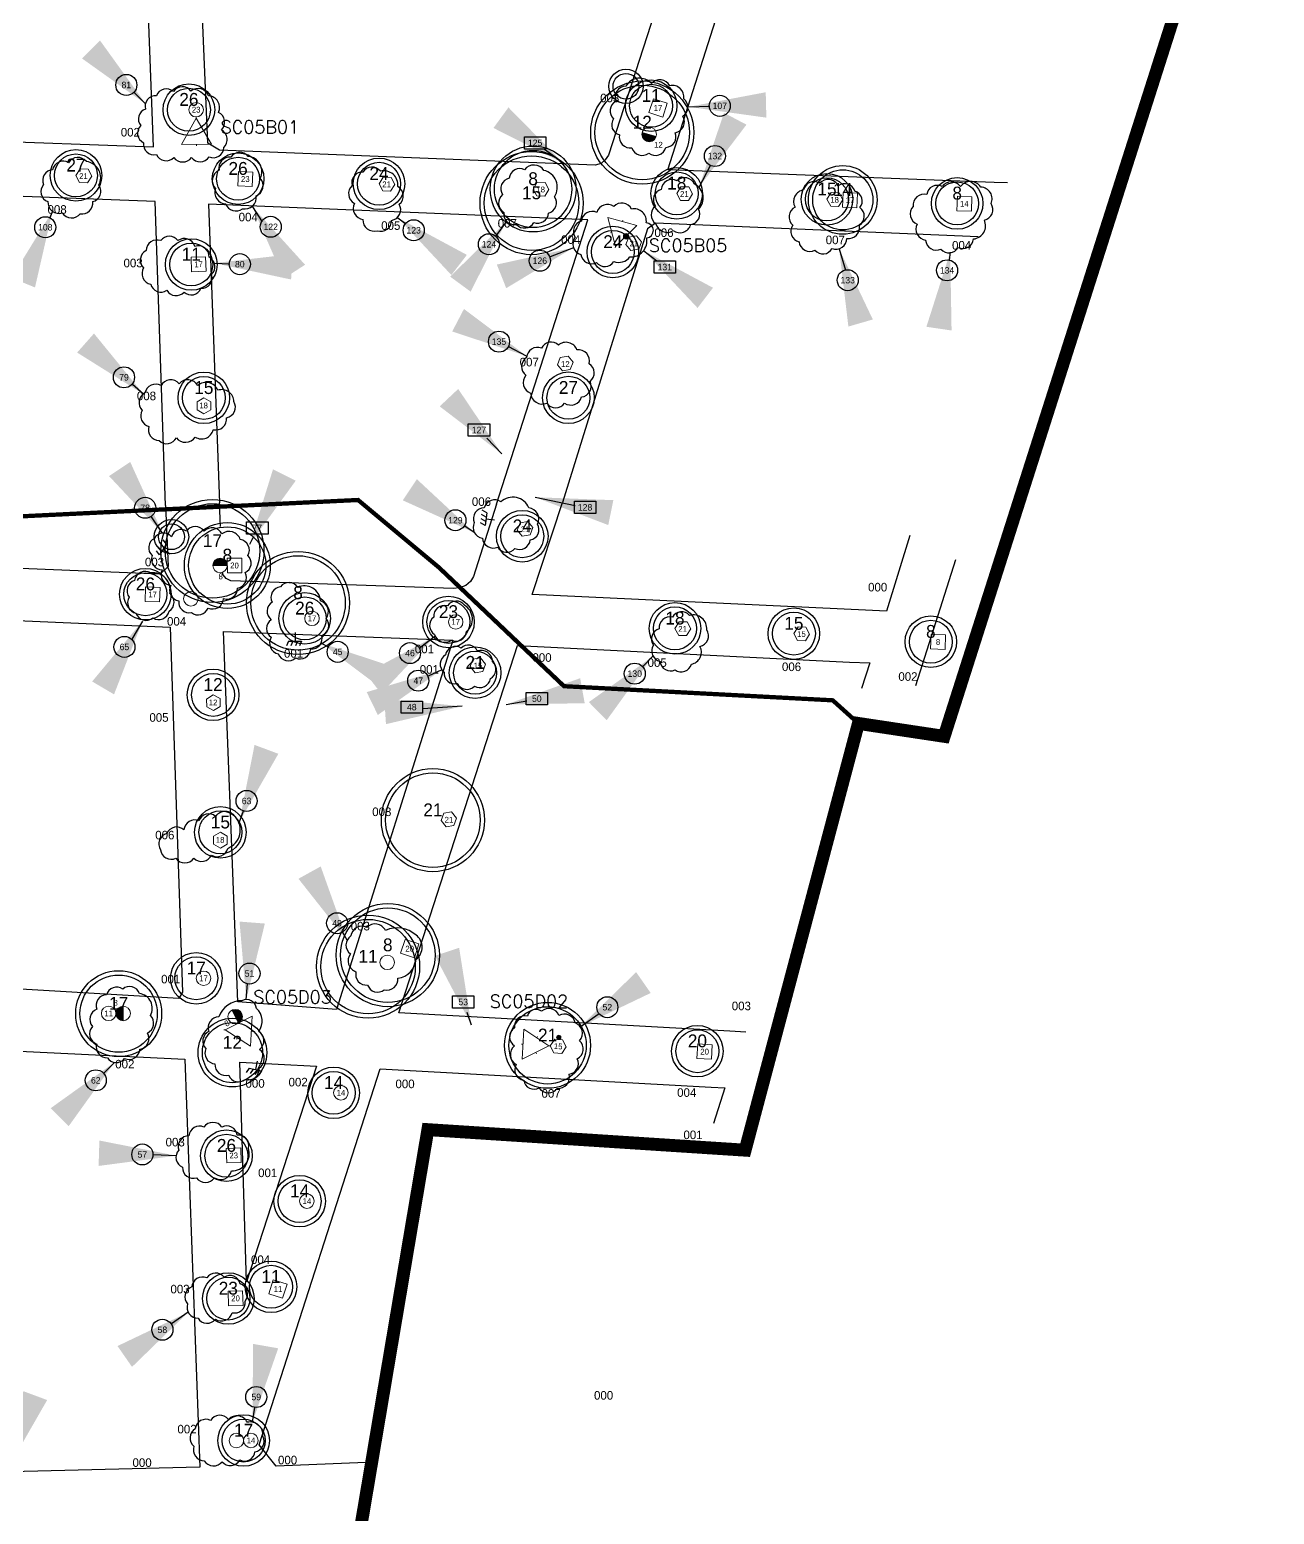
# Model space of a CAD drawing. Extents: x 202058 to 202804, y 7563128 to 7564386.
# Drawn here: x 202513.8 to 202803.5, y 7563765.1 to 7564110.8 of the extents above; entities that cross this region are included whole.
import ezdxf
from ezdxf.enums import TextEntityAlignment as Align

# ---------------------------------------------------------------- set-up
doc = ezdxf.new("R2010")
doc.units = 0
doc.header["$LTSCALE"] = 5
doc.header["$MEASUREMENT"] = 0
doc.linetypes.add('PHANTOMX2', pattern=[5, 2.5, -0.5, 0.5, -0.5, 0.5, -0.5])
doc.layers.get('0').update_dxf_attribs({"linetype": 'CONTINUOUS'})
for name, color, linetype in [('Configurado_Ok', 2, 'CONTINUOUS'), ('Divergencia2', 241, 'CONTINUOUS'), ('Divergencia_Valores_incopativeis', 133, 'CONTINUOUS'), ('HC', 7, 'CONTINUOUS'), ('LIMITE', 5, 'PHANTOMX2'), ('limite_rf', 8, 'PHANTOMX2'), ('Nao_Configurado', 3, 'CONTINUOUS'), ('NET_UPGRADE', 7, 'CONTINUOUS'), ('Nomes_dos_blocos_incopativeis', 190, 'CONTINUOUS'), ('numero_base', 3, 'CONTINUOUS'), ('QUADRAS', 7, 'CONTINUOUS'), ('TERRA', 7, 'CONTINUOUS'), ('TERRA_A', 7, 'CONTINUOUS')]:
    doc.layers.add(name, color=color, linetype=linetype)
for name, color, linetype, lineweight in [('NET-AMP', 1, 'CONTINUOUS', 20), ('NET-SPLT', 1, 'CONTINUOUS', 20), ('NET-TAP', 1, 'CONTINUOUS', 20)]:
    doc.layers.add(name, color=color, linetype=linetype, lineweight=lineweight)
doc.layers.get('0').off()
doc.layers.get('TERRA_A').off()
doc.styles.add('Folhas_CAD', font='arial.ttf')
doc.styles.add('ROMANS', font='romans', dxfattribs={"width": 0.9})
doc.dimstyles.get("Standard").update_dxf_attribs({"dimtxt": 0.18, "dimasz": 0.18, "dimexe": 0.18, "dimexo": 0.0625, "dimgap": 0.09, "dimtad": 0, "dimtih": 1, "dimtoh": 1, "dimzin": 0, "dimdsep": 46, "dimtxsty": 'Standard', "dimcen": 0.09, "dimadec": 0, "dimazin": 0, "dimtfac": 1, "dimtofl": 0, "dimtmove": 2, "dimatfit": 3, "dimfxl": 1, "dimtolj": 1, "dimtzin": 0, "dimarcsym": 0})

# ---------------------------------------------------------------- blocks, each defined once
blk = doc.blocks.new('TERRA')
at = {"layer": 'TERRA', "linetype": 'ByBlock'}
for p, q in [((0, 0), (0, -2.02)), ((-1.5, -2.02), (-1.97, -3.15)), ((-1.5, -2.02), (1.5, -2.02)), ((-0.49, -2.02), (-0.96, -3.15)), ((0.57, -2.02), (0.09, -3.15)), ((1.5, -2.02), (1.03, -3.15))]:
    blk.add_line(p, q, dxfattribs=at)
blk = doc.blocks.new('2WAY')
blk.add_circle((1.6875, 0), 1.6875)
blk = doc.blocks.new('DC')
h = blk.add_hatch(color=256)
h.dxf.hatch_style = 1
h.paths.add_polyline_path([(3.38, 0), (0, 0, 1)])
blk.add_line((0, 0), (3.38, 0))
blk.add_circle((1.69, 0), 1.69)
at = {"color": 0}
blk.add_attdef('DCVAL', text='', height=1.35, dxfattribs=at).set_placement((3.1, 3.27), align=Align.MIDDLE)
blk = doc.blocks.new('TAP2')
at = {"color": 0}
blk.add_circle((1.69, 0), 1.69, dxfattribs=at)
blk.add_attdef('DBVAL', text='', height=1.35, dxfattribs=at).set_placement((1.69, 0), align=Align.MIDDLE)
blk = doc.blocks.new('TAP4')
blk.add_lwpolyline([(3.38, -1.69), (0, -1.69), (0, 1.69), (3.38, 1.69)], close=True)
at = {"color": 0}
blk.add_attdef('DBVAL', text='', height=1.35, dxfattribs=at).set_placement((1.69, 0), align=Align.MIDDLE)
blk = doc.blocks.new('TAP8')
blk.add_lwpolyline([(0.92, 1.59), (0, 0), (0.92, -1.59), (2.76, -1.59), (3.68, 0), (2.76, 1.59)], close=True)
blk.add_attdef('DBVAL', text='', height=1.35).set_placement((1.77, -0.06), align=Align.MIDDLE)
blk = doc.blocks.new('HOTTAP8')
blk.add_hatch(color=256).paths.add_polyline_path([(1.35, 2.08, 1), (2.33, 2.08, 1)])
blk.add_lwpolyline([(0.92, 1.59), (0, 0), (0.92, -1.59), (2.76, -1.59), (3.68, 0), (2.76, 1.59)], close=True)
blk.add_circle((1.84, 2.08), 0.49)
blk.add_attdef('DBVAL', text='', height=1.35).set_placement((1.84, 0), align=Align.MIDDLE)
blk = doc.blocks.new('CX_CodUpgrade')
blk.add_circle((-0.13, 0.04), 2.45)
at = {"color": 1, "flags": 1}
for tag, p in [('RETIRAR1', (4.74, 11.47)), ('NOVO1', (28.33, 11.47)), ('RETIRAR2', (4.74, 7.94)), ('NOVO2', (28.33, 7.94)), ('RETIRAR3', (4.74, 4.42)), ('NOVO3', (28.33, 4.42)), ('RETIRAR4', (4.74, 0.89)), ('NOVO4', (28.33, 0.9)), ('RETIRAR5', (4.74, -2.63)), ('NOVO5', (28.33, -2.63)), ('RETIRAR6', (4.74, -6.15)), ('NOVO6', (28.33, -6.15)), ('RETIRAR7', (4.74, -9.68)), ('NOVO7', (28.33, -9.68)), ('RETIRAR8', (4.74, -13.2)), ('NOVO8', (28.33, -13.2)), ('RETIRAR9', (4.74, -16.73)), ('NOVO9', (28.33, -16.73))]:
    blk.add_attdef(tag, p, '', height=1.5, dxfattribs=at)
at = {"color": 7, "flags": 1}
for tag, p in [('ANTIGO1', (17.16, 11.46)), ('ANTIGO2', (17.16, 7.94)), ('ANTIGO3', (17.16, 4.41)), ('ANTIGO4', (17.16, 0.89)), ('ANTIGO5', (17.16, -2.63)), ('ANTIGO6', (17.16, -6.16)), ('ANTIGO7', (17.16, -9.68)), ('ANTIGO8', (17.16, -13.21)), ('ANTIGO9', (17.16, -16.73))]:
    blk.add_attdef(tag, p, '', height=1.5, dxfattribs=at)
at = {"color": 1}
blk.add_attdef('CODIGO', text='', height=1.5, dxfattribs=at).set_placement((-0.13, 0.04), align=Align.MIDDLE_CENTER)
blk = doc.blocks.new('CX_CodUpgradeCabo')
blk.add_lwpolyline([(-2.63, 1.45), (2.37, 1.45), (2.37, -1.4), (-2.63, -1.4)], close=True)
at = {"color": 1}
blk.add_attdef('CODIGO', text='', height=1.5, dxfattribs=at).set_placement((-0.13, 0.04), align=Align.MIDDLE_CENTER)
at = {"color": 1, "style": 'Folhas_CAD', "flags": 1}
for tag, p in [('SERVICO', (5.97, 0.89)), ('TIPO', (17.92, 0.89)), ('COMP', (25.22, 0.89))]:
    blk.add_attdef(tag, p, '', height=1.5, dxfattribs=at)
blk = doc.blocks.new('AMP3')
for p, q in [((3.1, 1.71), (3.3, 2.03)), ((0, 0), (-0.33, 0)), ((3.1, -1.71), (3.3, -2.03)), ((6.06, 0), (6.38, 0))]:
    blk.add_line(p, q)
blk.add_lwpolyline([(0, 3.5), (0, -3.5), (6.06, 0)], close=True)
blk = doc.blocks.new('AMP3AC')
h = blk.add_hatch(color=256)
h.dxf.hatch_style = 1
h.paths.add_polyline_path([(2.55, 2.03), (3.66, 1.39, 0.131652), (3.74, 1.71, 0.767327)])
h.paths.add_polyline_path([(3.66, 1.39), (2.55, 2.03, 0.131652), (2.47, 1.71, 0.767327)])
for p, q in [((3.1, 1.71), (3.3, 2.03)), ((0, 0), (-0.33, 0)), ((3.1, -1.71), (3.3, -2.03)), ((6.06, 0), (6.38, 0))]:
    blk.add_line(p, q)
blk.add_lwpolyline([(0, 3.5), (0, -3.5), (6.06, 0)], close=True)
blk.add_circle((3.1, 1.71), 0.638)

msp = doc.modelspace()

# ---------------------------------------------------------------- linework, layer by layer
at = {"layer": 'Configurado_Ok'}
for centre, radius in [((202658.47, 7564093.06), 6), ((202550.89, 7564092.13), 6), ((202550.89, 7564092.13), 5), ((202658.47, 7564093.06), 5), ((202524.6, 7564076.84), 6), ((202524.6, 7564076.84), 5), ((202562.34, 7564076.06), 6), ((202562.34, 7564076.06), 5), ((202595.14, 7564074.88), 6), ((202595.14, 7564074.88), 5), ((202664.43, 7564072.65), 6), ((202664.43, 7564072.65), 5), ((202699.4, 7564071.27), 6), ((202699.4, 7564071.27), 5), ((202729.7, 7564070.31), 6), ((202729.7, 7564070.31), 5), ((202649.56, 7564059.01), 6), ((202551.44, 7564056.09), 6), ((202551.44, 7564056.09), 5), ((202649.56, 7564059.01), 5), ((202554.37, 7564025.04), 6), ((202554.37, 7564025.04), 5), ((202639.22, 7564025.07), 6), ((202639.22, 7564025.07), 5), ((202628.47, 7563992.83), 6), ((202628.47, 7563992.83), 5), ((202540.76, 7563979.33), 6), ((202540.76, 7563979.33), 5), ((202577.85, 7563973.7), 6), ((202577.85, 7563973.7), 5), ((202611.3, 7563972.88), 6), ((202611.3, 7563972.88), 5), ((202664.02, 7563971.38), 6), ((202664.02, 7563971.38), 5), ((202691.69, 7563970.16), 6), ((202691.69, 7563970.16), 5), ((202723.57, 7563968.27), 6), ((202723.57, 7563968.27), 5), ((202617.5, 7563961.06), 6), ((202617.5, 7563961.06), 5), ((202556.52, 7563955.9), 6), ((202556.52, 7563955.9), 5), ((202558.22, 7563923.9), 6), ((202558.22, 7563923.9), 5), ((202552.61, 7563889.92), 6), ((202552.61, 7563889.92), 5), ((202669.24, 7563872.94), 6), ((202669.24, 7563872.94), 5), ((202584.58, 7563863.25), 6), ((202584.58, 7563863.25), 5), ((202559.63, 7563848.61), 6), ((202559.63, 7563848.61), 5), ((202576.66, 7563838.03), 6), ((202576.66, 7563838.03), 5), ((202570.01, 7563818.09), 6), ((202570.01, 7563818.09), 5), ((202560.06, 7563815.36), 6), ((202560.06, 7563815.36), 5), ((202563.63, 7563782.3), 6), ((202563.63, 7563782.3), 5)]:
    msp.add_circle(centre, radius, dxfattribs=at)
at = {"layer": 'Divergencia2'}
for centre, radius in [((202652.61, 7564097.58), 4), ((202652.61, 7564097.58), 3), ((202546.84, 7563992.72), 4), ((202546.84, 7563992.72), 3)]:
    msp.add_circle(centre, radius, dxfattribs=at)
at = {"layer": 'Divergencia_Valores_incopativeis'}
for centre, radius in [((202703.07, 7564071.14), 8), ((202703.07, 7564071.14), 7), ((202561.02, 7563872.61), 8), ((202561.02, 7563872.61), 7)]:
    msp.add_circle(centre, radius, dxfattribs=at)
at = {"layer": 'LIMITE', "const_width": 3}
msp.add_lwpolyline([(202802.01, 7564182.4), (202726.67, 7563946.24), (202706.71, 7563949.25), (202680.35, 7563849.9), (202606.51, 7563854.68), (202587.29, 7563740.87)], dxfattribs=at)
at = {"layer": 'limite_rf', "const_width": 1}
msp.add_lwpolyline([(202706.71, 7563949.25), (202700.74, 7563954.63), (202638.19, 7563957.92), (202609.09, 7563985.55), (202590.26, 7564001.27), (202504, 7563997.08), (202472.62, 7563999.2), (202436.7, 7563982.44), (202416.17, 7564019.69), (202416.44, 7564063.98), (202349.82, 7564067.62), (202325.41, 7564104.97)], dxfattribs=at)
at = {"layer": 'Nao_Configurado'}
for centre, radius in [((202656.4, 7564086.82), 12), ((202656.4, 7564086.82), 11), ((202630.65, 7564070.38), 12), ((202630.65, 7564070.38), 11), ((202556.37, 7563989.4), 12), ((202556.37, 7563989.4), 11), ((202576.29, 7563977.29), 12), ((202576.29, 7563977.29), 11), ((202607.68, 7563926.73), 12), ((202607.68, 7563926.73), 11), ((202597.18, 7563895.3), 12), ((202597.18, 7563895.3), 11), ((202592.59, 7563892.63), 12), ((202592.59, 7563892.63), 11)]:
    msp.add_circle(centre, radius, dxfattribs=at)
at = {"layer": 'NET_UPGRADE'}
for points in [[(202652.61, 7564097.58, 0.520567), (202652.61, 7564097.58, 0.520567), (202650.22, 7564094.06, 0.520567), (202649.72, 7564090.03, 0.520567), (202651.1, 7564086.26, 0.520567), (202654, 7564083.24, 0.520567), (202657.9, 7564081.98, 0.520567), (202661.93, 7564083.36, 0.520567), (202664.07, 7564086.76, 0.520567), (202665.84, 7564090.66, 0.520567), (202666.09, 7564094.69, 0.520567), (202662.82, 7564097.71, 0.520567), (202658.53, 7564098.21, 0.520567), (202652.61, 7564097.58)], [(202555.47, 7564095.37, 0.520567), (202555.47, 7564095.37, 0.520567), (202551.38, 7564096.47, 0.520567), (202547.29, 7564096.36, 0.520567), (202543.32, 7564095.37, 0.520567), (202540.78, 7564092.28, 0.520567), (202539.67, 7564088.42, 0.520567), (202540.33, 7564084.45, 0.520567), (202543.32, 7564081.69, 0.520567), (202547.41, 7564081.02, 0.520567), (202551.49, 7564081.02, 0.520567), (202555.58, 7564081.14, 0.520567), (202559.01, 7564083.34, 0.520567), (202558.45, 7564087.43, 0.520567), (202557.79, 7564091.51, 0.520567), (202555.47, 7564095.37)], [(202564.69, 7564081.26, 0.520567), (202564.69, 7564081.26, 0.520567), (202560.63, 7564081.06, 0.520567), (202557.92, 7564078.04, 0.520567), (202557.08, 7564073.77, 0.520567), (202559.48, 7564070.23, 0.520567), (202563.34, 7564069.08, 0.520567), (202566.57, 7564072.1, 0.520567), (202567.51, 7564076.16, 0.520567), (202564.69, 7564081.26)], [(202527.05, 7564080.06, 0.520567), (202527.05, 7564080.06, 0.520567), (202522.88, 7564079.79, 0.520567), (202519.16, 7564078.16, 0.520567), (202517.07, 7564074.71, 0.520567), (202518.07, 7564070.73, 0.520567), (202521.43, 7564068.1, 0.520567), (202525.6, 7564067.92, 0.520567), (202528.5, 7564070.73, 0.520567), (202529.95, 7564074.53, 0.520567), (202527.05, 7564080.06)], [(202595.47, 7564077.81, 0.520567), (202595.47, 7564077.81, 0.520567), (202591.4, 7564077.61, 0.520567), (202588.9, 7564074.48, 0.520567), (202589.42, 7564070.32, 0.520567), (202591.4, 7564066.57, 0.520567), (202594.74, 7564063.97, 0.520567), (202598.07, 7564066.36, 0.520567), (202599.85, 7564070.11, 0.520567), (202599.53, 7564074.27, 0.520567), (202595.47, 7564077.81)], [(202633.5, 7564078.01, 0.520567), (202633.5, 7564078.01, 0.520567), (202629.02, 7564078.17, 0.520567), (202625.45, 7564076.18, 0.520567), (202623.88, 7564072.37, 0.520567), (202624.21, 7564068.23, 0.520567), (202627.11, 7564065.41, 0.520567), (202631.18, 7564065.9, 0.520567), (202634.58, 7564068.06, 0.520567), (202635.99, 7564071.87, 0.520567), (202633.5, 7564078.01)], [(202668.6, 7564074.78, 0.520567), (202668.6, 7564074.78, 0.520567), (202664.49, 7564075.58, 0.520567), (202660.79, 7564073.59, 0.520567), (202659.49, 7564069.69, 0.520567), (202659.59, 7564065.59, 0.520567), (202663.59, 7564063.99, 0.520567), (202667.7, 7564065.39, 0.520567), (202669.5, 7564068.99, 0.520567), (202668.6, 7564074.78)], [(202697.66, 7564075.04, 0.520567), (202697.66, 7564075.04, 0.520567), (202693.95, 7564073.45, 0.520567), (202691.96, 7564069.47, 0.520567), (202691.43, 7564065.23, 0.520567), (202692.89, 7564061.39, 0.520567), (202696.6, 7564059.4, 0.520567), (202700.58, 7564059.8, 0.520567), (202704.03, 7564062.18, 0.520567), (202706.95, 7564065.23, 0.520567), (202707.08, 7564069.34, 0.520567), (202705.89, 7564073.18, 0.520567), (202702.04, 7564074.38, 0.520567), (202697.66, 7564075.04)], [(202730.44, 7564074.24, 0.520567), (202730.44, 7564074.24, 0.520567), (202726.2, 7564074.24, 0.520567), (202722.62, 7564072.38, 0.520567), (202719.43, 7564069.6, 0.520567), (202720.36, 7564065.49, 0.520567), (202722.35, 7564061.78, 0.520567), (202725.93, 7564059.66, 0.520567), (202729.91, 7564060.06, 0.520567), (202733.5, 7564062.05, 0.520567), (202736.02, 7564066.42, 0.520567), (202737.61, 7564070.26, 0.520567), (202735.22, 7564074.11, 0.520567), (202730.44, 7564074.24)], [(202653.9, 7564069.01, 0.520567), (202653.9, 7564069.01, 0.520567), (202649.78, 7564069.6, 0.520567), (202645.86, 7564068.22, 0.520567), (202642.23, 7564066.17, 0.520567), (202640.76, 7564062.45, 0.520567), (202642.13, 7564058.43, 0.520567), (202645.76, 7564056.57, 0.520567), (202649.78, 7564056.77, 0.313018), (202653.55, 7564057.84, 0.4755), (202657.45, 7564062.28, 0.919792), (202657.33, 7564065.78, 0.520567), (202653.9, 7564069.01)], [(202544.35, 7564061.65, 0.520567), (202544.35, 7564061.65, 0.520567), (202540.93, 7564059.32, 0.520567), (202540.35, 7564055.33, 0.520567), (202542.01, 7564051.5, 0.520567), (202545.76, 7564050.09, 0.520567), (202549.76, 7564049.67, 0.520567), (202553.68, 7564050.5, 0.520567), (202556.18, 7564053.75, 0.520567), (202555.59, 7564057.83, 0.520567), (202552.26, 7564060.32, 0.520567), (202548.34, 7564061.65, 0.520567), (202544.35, 7564061.65)], [(202644.08, 7564033, 0.520567), (202644.08, 7564033, 0.520567), (202641.2, 7564036.23, 0.520567), (202636.88, 7564037.31, 0.520567), (202632.92, 7564036.59, 0.520567), (202629.5, 7564034.44, 0.520567), (202629.32, 7564030.3, 0.520567), (202630.4, 7564026.16, 0.520567), (202634.18, 7564023.83, 0.520567), (202638.32, 7564023.83, 0.520567), (202642.28, 7564025.26, 0.520567), (202644.26, 7564028.86, 0.520567), (202644.08, 7564033)], [(202557.63, 7564026.8, 0.520567), (202557.63, 7564026.8, 0.520567), (202552.96, 7564027.89, 0.520567), (202548.61, 7564028.35, 0.520567), (202544.4, 7564027.89, 0.520567), (202540.67, 7564026.18, 0.520567), (202540.05, 7564022.14, 0.520567), (202541.6, 7564018.41, 0.520567), (202543.94, 7564015.14, 0.520567), (202547.98, 7564015.76, 0.520567), (202552.34, 7564015.92, 0.520567), (202556.54, 7564017.63, 0.520567), (202559.65, 7564020.43, 0.520567), (202561.37, 7564024.16, 0.520567), (202557.63, 7564026.8)], [(202623.51, 7564000.82, 0.520567), (202623.51, 7564000.82, 0.520567), (202619.61, 7563999.46, 0.520567), (202617.3, 7563995.99, 0.520567), (202619.19, 7563992.41, 0.520567), (202622.77, 7563990.31, 0.520567), (202626.77, 7563990, 0.520567), (202630.35, 7563991.99, 0.520567), (202632.03, 7563995.67, 0.520567), (202630.03, 7563999.46, 0.520567), (202623.51, 7564000.82)], [(202546.84, 7563992.72, 0.520567), (202546.84, 7563992.72, 0.520567), (202542.85, 7563992.34, 0.520567), (202542.33, 7563988.34, 0.520567), (202544.65, 7563985, 0.520567), (202546.71, 7563981.39, 0.520567), (202548.52, 7563977.78, 0.520567), (202551.48, 7563975.08, 0.520567), (202555.35, 7563976.11, 0.520567), (202558.96, 7563978.3, 0.520567), (202562.19, 7563980.75, 0.520567), (202563.99, 7563984.35, 0.520567), (202564.64, 7563988.34, 0.520567), (202562.83, 7563992.08, 0.520567), (202558.58, 7563993.37, 0.520567), (202554.45, 7563994.01, 0.520567), (202550.32, 7563994.01, 0.520567), (202546.84, 7563992.72)], [(202542, 7563984.31, 0.520567), (202542, 7563984.31, 0.520567), (202538.23, 7563982.52, 0.520567), (202537.01, 7563978.62, 0.520567), (202538.55, 7563974.91, 0.520567), (202542.52, 7563973.82, 0.520567), (202546.29, 7563975.36, 0.520567), (202546.42, 7563979.52, 0.520567), (202542, 7563984.31)], [(202576.22, 7563980.93, 0.520567), (202576.22, 7563980.93, 0.520567), (202572.2, 7563981.07, 0.520567), (202570.26, 7563977.49, 0.520567), (202570.05, 7563973.4, 0.520567), (202570.05, 7563969.31, 0.520567), (202571.7, 7563965.44, 0.520567), (202575.72, 7563964.5, 0.520567), (202579.24, 7563966.58, 0.520567), (202581.82, 7563969.74, 0.520567), (202582.83, 7563973.68, 0.520567), (202581.54, 7563977.77, 0.520567), (202576.22, 7563980.93)], [(202615.06, 7563976.76, 0.520567), (202615.06, 7563976.76, 0.520567), (202611.05, 7563976.62, 0.520567), (202607.88, 7563974.02, 0.520567), (202608.09, 7563969.94, 0.520567), (202611.96, 7563968.6, 0.520567), (202615.48, 7563970.64, 0.520567), (202615.06, 7563976.76)], [(202667.41, 7563974.41, 0.520567), (202667.41, 7563974.41, 0.520567), (202663.41, 7563973.99, 0.520567), (202660.35, 7563971.26, 0.520567), (202658.99, 7563967.47, 0.520567), (202660.56, 7563963.69, 0.520567), (202664.04, 7563961.69, 0.520567), (202667.83, 7563963.06, 0.520567), (202669.83, 7563967.16, 0.520567), (202671.41, 7563971.05, 0.520567), (202667.41, 7563974.41)], [(202614.27, 7563966.81, 0.520567), (202614.27, 7563966.81, 0.520567), (202610.59, 7563965.2, 0.520567), (202610.28, 7563961.15, 0.520567), (202613.35, 7563958.55, 0.520567), (202617.33, 7563957.93, 0.520567), (202621.08, 7563959.69, 0.520567), (202621.54, 7563963.67, 0.520567), (202618.02, 7563966.12, 0.520567), (202614.27, 7563966.81)], [(202561.7, 7563927.5, 0.520567), (202561.7, 7563927.5, 0.520567), (202557.09, 7563927.61, 0.520567), (202553.21, 7563926.56, 0.520567), (202549.74, 7563924.47, 0.520567), (202545.76, 7563923.63, 0.520567), (202544.29, 7563919.85, 0.520567), (202547.86, 7563917.86, 0.520567), (202552.05, 7563917.86, 0.520567), (202556.14, 7563918.6, 0.520567), (202559.92, 7563920.17, 0.520567), (202561.7, 7563927.5)], [(202603.75, 7563899.94, 0.520567), (202603.75, 7563899.94, 0.297716), (202596.64, 7563901.06, 0.520567), (202592.27, 7563901.75, 0.520567), (202588.59, 7563899.77, 0.520567), (202588.49, 7563895.6, 0.520567), (202589.78, 7563891.43, 0.520567), (202592.47, 7563888.35, 0.520567), (202596.34, 7563887.26, 0.520567), (202599.52, 7563889.94, 0.363905), (202603.75, 7563894.38, 0.520567), (202603.75, 7563899.94)], [(202539.39, 7563886.38, 0.520567), (202539.39, 7563886.38, 0.520567), (202535.49, 7563887.41, 0.520567), (202531.7, 7563886.08, 0.520567), (202529.45, 7563882.7, 0.520567), (202528.42, 7563878.7, 0.520567), (202529.45, 7563874.61, 0.520567), (202531.91, 7563871.43, 0.520567), (202535.9, 7563871.23, 0.520567), (202539.49, 7563873.38, 0.520567), (202541.23, 7563877.17, 0.520567), (202541.95, 7563881.26, 0.520567), (202539.39, 7563886.38)], [(202563.24, 7563884.69, 0.520567), (202563.24, 7563884.69, 0.319454), (202557.85, 7563880.96, 0.520567), (202555.55, 7563877.56, 0.520567), (202554.85, 7563873.57, 0.520567), (202556.95, 7563869.97, 0.520567), (202560.15, 7563867.38, 0.520567), (202564.05, 7563866.38, 0.520567), (202567.25, 7563868.97, 0.520567), (202567.35, 7563873.37, 0.520567), (202567.15, 7563877.56, 0.398913), (202566.64, 7563882.89, 0.520567), (202563.24, 7563884.69)], [(202629.67, 7563881.13, 0.520567), (202629.67, 7563881.13, 0.520567), (202626.65, 7563878.41, 0.520567), (202626.65, 7563874.17, 0.520567), (202627.03, 7563869.84, 0.520567), (202628.82, 7563866.17, 0.520567), (202632.4, 7563864.38, 0.520567), (202636.64, 7563864.29, 0.520567), (202639.37, 7563867.58, 0.520567), (202641.26, 7563871.16, 0.520567), (202641.82, 7563875.39, 0.520567), (202640.79, 7563879.53, 0.520567), (202637.02, 7563881.23, 0.520567), (202632.97, 7563882.26, 0.520567), (202629.67, 7563881.13)], [(202564.75, 7563850.38, 0.520567), (202564.75, 7563850.38, 0.520567), (202562.13, 7563853.42, 0.520567), (202558.59, 7563855.27, 0.520567), (202554.37, 7563855.27, 0.520567), (202550.91, 7563853.25, 0.520567), (202548.55, 7563849.88, 0.520567), (202549.39, 7563845.92, 0.520567), (202552.68, 7563843.47, 0.520567), (202556.82, 7563843.47, 0.520567), (202560.78, 7563845.07, 0.520567), (202564.75, 7563850.38)], [(202562.81, 7563818.81, 0.520567), (202562.81, 7563818.81, 0.520567), (202559.09, 7563820.32, 0.520567), (202555.04, 7563820.15, 0.520567), (202551.58, 7563818.05, 0.520567), (202550.57, 7563814.09, 0.520567), (202553.02, 7563810.8, 0.520567), (202557.07, 7563810.54, 0.520567), (202560.95, 7563812.06, 0.520567), (202563.99, 7563814.76, 0.520567), (202562.81, 7563818.81)], [(202564.47, 7563786.55, 0.520567), (202564.47, 7563786.55, 0.520567), (202560.08, 7563787.23, 0.520567), (202555.95, 7563786.98, 0.520567), (202552.33, 7563785, 0.520567), (202552.07, 7563780.96, 0.520567), (202554.48, 7563777.61, 0.520567), (202558.62, 7563777.35, 0.520567), (202562.75, 7563777.78, 0.520567), (202566.27, 7563779.67, 0.520567), (202568.08, 7563783.28, 0.520567), (202564.47, 7563786.55)]]:
    msp.add_lwpolyline(points, format="xyb", close=True, dxfattribs=at)
at = {"layer": 'Nomes_dos_blocos_incopativeis'}
for centre, radius in [((202631, 7564073.67), 10), ((202631, 7564073.67), 9), ((202559.83, 7563986.02), 10), ((202559.83, 7563986.02), 9), ((202534.54, 7563881.68), 10), ((202534.54, 7563881.68), 9), ((202634.37, 7563874.3), 10), ((202634.37, 7563874.3), 9)]:
    msp.add_circle(centre, radius, dxfattribs=at)
at = {"layer": 'QUADRAS', "linetype": 'ByBlock'}
for points in [[(202500.02, 7564085.06), (202542.65, 7564083.45), (202539.35, 7564171.12), (202499.82, 7564172.8)], [(202558.01, 7564082.73), (202555.29, 7564084.32), (202551.66, 7564170.47), (202666.97, 7564164.8)], [(202673.6, 7564158.97), (202648.56, 7564081.53), (202647.74, 7564080.48), (202646.81, 7564079.58), (202645.48, 7564079.23), (202558.01, 7564082.73)], [(202738.32, 7564075.19), (202662.34, 7564078.14), (202688.71, 7564160.87)], [(202741.38, 7564075.07), (202738.32, 7564075.19)], [(202545.46, 7563999.98), (202543.02, 7564070.78), (202499.96, 7564072.41)], [(202622.46, 7564000.27), (202643.77, 7564066.46), (202555.48, 7564070.14), (202558, 7564000.57)], [(202734.6, 7564062.57), (202659.51, 7564065.72), (202657.66, 7564064.38), (202637.82, 7564000.72)], [(202545.46, 7563999.98), (202546.07, 7563985.81), (202544.18, 7563984.02), (202500.25, 7563985.78)], [(202558.23, 7563995.07), (202558, 7564000.57)], [(202622.46, 7564000.27), (202617.13, 7563983.48), (202616.41, 7563982.32), (202615.32, 7563981.39), (202613.89, 7563980.81), (202612.39, 7563980.7), (202560.66, 7563982.47), (202559.55, 7563982.99), (202558.9, 7563983.86), (202558.74, 7563984.45)], [(202708.39, 7563975.63), (202630.79, 7563979.26), (202637.82, 7564000.72)], [(202718.67, 7563993.03), (202713.27, 7563975.4), (202708.39, 7563975.63)], [(202720.11, 7563958.1), (202729.4, 7563987.45)], [(202500.18, 7563973.66), (202546.51, 7563971.67), (202549.4, 7563886.72), (202548.53, 7563885.19), (202499.88, 7563888.06)], [(202585.23, 7563882.68), (202562.3, 7563884.4), (202558.96, 7563970.65), (202612.35, 7563968.61), (202585.23, 7563882.68)], [(202676.78, 7563877.58), (202599.75, 7563881.89), (202627.39, 7563967.38)], [(202627.39, 7563967.38), (202704.65, 7563963.55)], [(202704.65, 7563963.55), (202709.35, 7563963.32), (202707.45, 7563957.37)], [(202680.53, 7563877.37), (202676.78, 7563877.58)], [(202500.18, 7563873.46), (202549.97, 7563871.08), (202553.43, 7563776.08), (202499.9, 7563774.77)], [(202564.29, 7563819.28), (202562.71, 7563870.39), (202580.58, 7563869.47), (202564.29, 7563819.28)], [(202592.05, 7563777.2), (202571.22, 7563776.36), (202567.27, 7563781.29), (202595.38, 7563868.81)], [(202595.38, 7563868.81), (202672.44, 7563864.57)], [(202672.44, 7563864.57), (202675.63, 7563864.39), (202672.97, 7563856.11)]]:
    msp.add_lwpolyline(points, dxfattribs=at)

# ---------------------------------------------------------------- block references
at = {"layer": 'NET-AMP'}
for name, p, rotation in [('AMP3', (202552.69, 7564084.07), 91.1968880683705), ('AMP3AC', (202651.8, 7564066.1), 254.8570806985722), ('AMP3', (202565.4, 7563877.57), 176.7182559762483), ('AMP3', (202628.65, 7563874.56), 356.7182559762483)]:
    msp.add_blockref(name, p, dxfattribs=dict(at, rotation=rotation))
at = {"layer": 'NET-SPLT'}
ref = msp.add_blockref('DC', (202656.4, 7564086.82), dxfattribs=dict(at, rotation=344.50445183427))
ref.add_attrib('DCVAL', '12', dxfattribs={"layer": '0', "color": 0, "height": 1.35}).set_placement((202660.17, 7564083.98), align=Align.MIDDLE)
ref = msp.add_blockref('DC', (202559.83, 7563986.02), dxfattribs=dict(at, rotation=179.5725798905226))
ref.add_attrib('DCVAL', '8', dxfattribs={"layer": '0', "color": 0, "height": 1.35}).set_placement((202558.3, 7563983.48), align=Align.MIDDLE)
at = {"layer": 'NET-SPLT', "rotation": 270}
for p in [(202551.36, 7563979.95), (202597.05, 7563895.3), (202561.94, 7563783.98)]:
    msp.add_blockref('2WAY', p, dxfattribs=at)
at = {"layer": 'NET-SPLT'}
ref = msp.add_blockref('DC', (202535.6, 7563883.42), dxfattribs=dict(at, rotation=269.7299797581368))
ref.add_attrib('DCVAL', '8', dxfattribs={"layer": '0', "color": 0, "height": 1.35}).set_placement((202533.84, 7563884.2), align=Align.MIDDLE)
ref = msp.add_blockref('DC', (202562.4, 7563879.46), dxfattribs=dict(at, rotation=115.6484058985439))
ref.add_attrib('DCVAL', '8', dxfattribs={"layer": '0', "color": 0, "height": 1.35, "rotation": 25.9301}).set_placement((202559.72, 7563879.44), align=Align.MIDDLE)
at = {"layer": 'NET-TAP'}
for p, values in [((202550.89, 7564092.13), {'DBVAL': '23'}), ((202577.85, 7563973.7), {'DBVAL': '17'}), ((202611.3, 7563972.88), {'DBVAL': '17'}), ((202552.61, 7563889.92), {'DBVAL': '17'}), ((202530.53, 7563881.74), {'DBVAL': '11'}), ((202584.58, 7563863.25), {'DBVAL': '14'}), ((202576.66, 7563838.03), {'DBVAL': '14'}), ((202563.63, 7563782.3), {'DBVAL': '14'})]:
    msp.add_blockref('TAP2', p, dxfattribs=at).add_auto_attribs(values)
ref = msp.add_blockref('TAP4', (202658.47, 7564093.06), dxfattribs=dict(at, rotation=341.9999999994243))
ref.add_attrib('DBVAL', '17', dxfattribs={"layer": '0', "color": 0, "height": 1.35}).set_placement((202660.07, 7564092.54), align=Align.MIDDLE)
ref = msp.add_blockref('TAP8', (202524.6, 7564076.84), dxfattribs=dict(at, rotation=357.0000000000184))
ref.add_attrib('DBVAL', '21', dxfattribs={"layer": '0', "height": 1.35}).set_placement((202526.36, 7564076.69), align=Align.MIDDLE)
ref = msp.add_blockref('TAP4', (202562.34, 7564076.06), dxfattribs=dict(at, rotation=357.7086051744472))
ref.add_attrib('DBVAL', '23', dxfattribs={"layer": '0', "color": 0, "height": 1.35}).set_placement((202564.02, 7564076), align=Align.MIDDLE)
ref = msp.add_blockref('TAP8', (202595.14, 7564074.88), dxfattribs=dict(at, rotation=358.0000000000106))
ref.add_attrib('DBVAL', '21', dxfattribs={"layer": '0', "height": 1.35}).set_placement((202596.91, 7564074.76), align=Align.MIDDLE)
ref = msp.add_blockref('TAP8', (202631, 7564073.67), dxfattribs=dict(at, rotation=357.9999999588749))
ref.add_attrib('DBVAL', '18', dxfattribs={"layer": '0', "height": 1.35}).set_placement((202632.77, 7564073.55), align=Align.MIDDLE)
ref = msp.add_blockref('TAP8', (202664.43, 7564072.65), dxfattribs=dict(at, rotation=358.0000000000106))
ref.add_attrib('DBVAL', '21', dxfattribs={"layer": '0', "height": 1.35}).set_placement((202666.2, 7564072.53), align=Align.MIDDLE)
ref = msp.add_blockref('TAP8', (202699.4, 7564071.27), dxfattribs=dict(at, rotation=358.0000000000106))
ref.add_attrib('DBVAL', '18', dxfattribs={"layer": '0', "height": 1.35}).set_placement((202701.17, 7564071.15), align=Align.MIDDLE)
ref = msp.add_blockref('TAP4', (202703.07, 7564071.14), dxfattribs=dict(at, rotation=357.7736546433276))
ref.add_attrib('DBVAL', '17', dxfattribs={"layer": '0', "color": 0, "height": 1.35}).set_placement((202704.76, 7564071.07), align=Align.MIDDLE)
ref = msp.add_blockref('TAP4', (202729.7, 7564070.31), dxfattribs=dict(at, rotation=357.7736546433276))
ref.add_attrib('DBVAL', '14', dxfattribs={"layer": '0', "color": 0, "height": 1.35}).set_placement((202731.38, 7564070.24), align=Align.MIDDLE)
ref = msp.add_blockref('TAP8', (202653.78, 7564059.35), dxfattribs=dict(at, rotation=69.39586042931599))
ref.add_attrib('DBVAL', '21', dxfattribs={"layer": '0', "height": 1.35}).set_placement((202654.45, 7564060.99), align=Align.MIDDLE)
for name, p, rotation, values in [('TAP4', (202551.44, 7564056.09), 1.999999999989405, {'DBVAL': '17'}), ('HOTTAP8', (202635.01, 7563874.19), 356.4478482430553, {'DBVAL': '15'}), ('TAP4', (202559.63, 7563848.61), 1.999999999989405, {'DBVAL': '23'})]:
    msp.add_blockref(name, p, dxfattribs=dict(at, rotation=rotation)).add_auto_attribs(values)
ref = msp.add_blockref('TAP8', (202637.83, 7564031.31), dxfattribs=dict(at, rotation=69.39586042931599))
ref.add_attrib('DBVAL', '12', dxfattribs={"layer": '0', "height": 1.35}).set_placement((202638.51, 7564032.94), align=Align.MIDDLE)
ref = msp.add_blockref('TAP8', (202554.37, 7564025.04), dxfattribs=dict(at, rotation=270.02337979153))
ref.add_attrib('DBVAL', '18', dxfattribs={"layer": '0', "height": 1.35}).set_placement((202554.31, 7564023.27), align=Align.MIDDLE)
ref = msp.add_blockref('TAP8', (202628.47, 7563992.83), dxfattribs=dict(at, rotation=69.39586042931599))
ref.add_attrib('DBVAL', '21', dxfattribs={"layer": '0', "height": 1.35}).set_placement((202629.15, 7563994.47), align=Align.MIDDLE)
ref = msp.add_blockref('TAP4', (202559.83, 7563986.02), dxfattribs=dict(at, rotation=0.254961453450104))
ref.add_attrib('DBVAL', '20', dxfattribs={"layer": '0', "color": 0, "height": 1.35, "rotation": 358.255}).set_placement((202561.51, 7563986.02), align=Align.MIDDLE)
ref = msp.add_blockref('TAP4', (202540.76, 7563979.33), dxfattribs=dict(at, rotation=358.0000000000106))
ref.add_attrib('DBVAL', '17', dxfattribs={"layer": '0', "color": 0, "height": 1.35}).set_placement((202542.44, 7563979.28), align=Align.MIDDLE)
ref = msp.add_blockref('TAP8', (202664.02, 7563971.38), dxfattribs=dict(at, rotation=358.0000000000106))
ref.add_attrib('DBVAL', '21', dxfattribs={"layer": '0', "height": 1.35}).set_placement((202665.79, 7563971.26), align=Align.MIDDLE)
ref = msp.add_blockref('TAP8', (202691.69, 7563970.16), dxfattribs=dict(at, rotation=358.0000000000106))
ref.add_attrib('DBVAL', '15', dxfattribs={"layer": '0', "height": 1.35}).set_placement((202693.45, 7563970.04), align=Align.MIDDLE)
ref = msp.add_blockref('TAP4', (202723.57, 7563968.27), dxfattribs=dict(at, rotation=358.0000000000026))
ref.add_attrib('DBVAL', '8', dxfattribs={"layer": '0', "color": 0, "height": 1.35}).set_placement((202725.26, 7563968.21), align=Align.MIDDLE)
ref = msp.add_blockref('TAP8', (202617.5, 7563961.06), dxfattribs=dict(at, rotation=69.39586042931599))
ref.add_attrib('DBVAL', '15', dxfattribs={"layer": '0', "height": 1.35}).set_placement((202618.18, 7563962.7), align=Align.MIDDLE)
ref = msp.add_blockref('TAP8', (202556.52, 7563955.9), dxfattribs=dict(at, rotation=272.0212709789211))
ref.add_attrib('DBVAL', '12', dxfattribs={"layer": '0', "height": 1.35}).set_placement((202556.52, 7563954.13), align=Align.MIDDLE)
ref = msp.add_blockref('TAP8', (202610.73, 7563925.2), dxfattribs=dict(at, rotation=69.39586042931599))
ref.add_attrib('DBVAL', '21', dxfattribs={"layer": '0', "height": 1.35}).set_placement((202611.41, 7563926.83), align=Align.MIDDLE)
ref = msp.add_blockref('TAP8', (202558.22, 7563923.9), dxfattribs=dict(at, rotation=270.02337979153))
ref.add_attrib('DBVAL', '18', dxfattribs={"layer": '0', "height": 1.35}).set_placement((202558.16, 7563922.13), align=Align.MIDDLE)
ref = msp.add_blockref('TAP4', (202600.68, 7563897.34), dxfattribs=dict(at, rotation=341.9999999994243))
ref.add_attrib('DBVAL', '20', dxfattribs={"layer": '0', "color": 0, "height": 1.35}).set_placement((202602.28, 7563896.82), align=Align.MIDDLE)
ref = msp.add_blockref('TAP4', (202669.24, 7563872.94), dxfattribs=dict(at, rotation=356.7976866526379))
ref.add_attrib('DBVAL', '20', dxfattribs={"layer": '0', "color": 0, "height": 1.35}).set_placement((202670.93, 7563872.84), align=Align.MIDDLE)
ref = msp.add_blockref('TAP4', (202570.01, 7563818.09), dxfattribs=dict(at, rotation=342.1938267622605))
ref.add_attrib('DBVAL', '11', dxfattribs={"layer": '0', "color": 0, "height": 1.35}).set_placement((202571.62, 7563817.57), align=Align.MIDDLE)
ref = msp.add_blockref('TAP4', (202560.06, 7563815.36), dxfattribs=dict(at, rotation=1.770661522986602))
ref.add_attrib('DBVAL', '20', dxfattribs={"layer": '0', "color": 0, "height": 1.35}).set_placement((202561.75, 7563815.41), align=Align.MIDDLE)
at = {"layer": 'NET_UPGRADE'}
for name, p, values in [('CX_CodUpgrade', (202536.46, 7564097.85), {'CODIGO': '81'}), ('CX_CodUpgrade', (202674.58, 7564092.99), {'CODIGO': '107'}), ('CX_CodUpgradeCabo', (202631.6, 7564084.38), {'CODIGO': '125'}), ('CX_CodUpgrade', (202673.44, 7564081.31), {'CODIGO': '132'}), ('CX_CodUpgrade', (202517.59, 7564064.72), {'CODIGO': '108'}), ('CX_CodUpgrade', (202570.06, 7564064.83), {'CODIGO': '122'}), ('CX_CodUpgrade', (202603.34, 7564064.02), {'CODIGO': '123'}), ('CX_CodUpgrade', (202620.85, 7564060.76), {'CODIGO': '124'}), ('CX_CodUpgrade', (202562.87, 7564056.13), {'CODIGO': '80'}), ('CX_CodUpgrade', (202632.7, 7564056.94), {'CODIGO': '126'}), ('CX_CodUpgradeCabo', (202661.78, 7564055.46), {'CODIGO': '131'}), ('CX_CodUpgrade', (202704.35, 7564052.4), {'CODIGO': '133'}), ('CX_CodUpgrade', (202727.47, 7564054.7), {'CODIGO': '134'}), ('CX_CodUpgrade', (202623.19, 7564038.09), {'CODIGO': '135'}), ('CX_CodUpgrade', (202535.91, 7564029.79), {'CODIGO': '79'}), ('CX_CodUpgradeCabo', (202618.53, 7564017.52), {'CODIGO': '127'}), ('CX_CodUpgrade', (202540.84, 7563999.41), {'CODIGO': '78'}), ('CX_CodUpgrade', (202613.05, 7563996.51), {'CODIGO': '129'}), ('CX_CodUpgradeCabo', (202643.23, 7563999.52), {'CODIGO': '128'}), ('CX_CodUpgradeCabo', (202566.94, 7563994.75), {'CODIGO': '77'}), ('CX_CodUpgrade', (202536.02, 7563967.02), {'CODIGO': '65'}), ('CX_CodUpgrade', (202585.65, 7563965.88), {'CODIGO': '45'}), ('CX_CodUpgrade', (202602.48, 7563965.58), {'CODIGO': '46'}), ('CX_CodUpgrade', (202604.41, 7563959.16), {'CODIGO': '47'}), ('CX_CodUpgrade', (202654.79, 7563960.8), {'CODIGO': '130'}), ('CX_CodUpgradeCabo', (202602.9, 7563953.01), {'CODIGO': '48'}), ('CX_CodUpgradeCabo', (202632, 7563954.98), {'CODIGO': '50'}), ('CX_CodUpgrade', (202564.45, 7563931.16), {'CODIGO': '63'}), ('CX_CodUpgrade', (202585.51, 7563902.7), {'CODIGO': '49'}), ('CX_CodUpgrade', (202565.12, 7563890.98), {'CODIGO': '51'}), ('CX_CodUpgradeCabo', (202614.86, 7563884.35), {'CODIGO': '53'}), ('CX_CodUpgrade', (202648.41, 7563883.14), {'CODIGO': '52'}), ('CX_CodUpgrade', (202529.35, 7563866.12), {'CODIGO': '62'}), ('CX_CodUpgrade', (202540.19, 7563848.86), {'CODIGO': '57'}), ('CX_CodUpgrade', (202544.85, 7563808.05), {'CODIGO': '58'}), ('CX_CodUpgrade', (202566.7, 7563792.4), {'CODIGO': '59'})]:
    msp.add_blockref(name, p, dxfattribs=at).add_auto_attribs(values)
at = {"layer": 'TERRA'}
for p, rotation in [((202622.04, 7563996.57), 263.0752649283027), ((202546.57, 7563988.68), 238.2616522367565), ((202566.77, 7563870.64), 348.117420885992)]:
    msp.add_blockref('TERRA', p, dxfattribs=dict(at, rotation=rotation))
msp.add_blockref('TERRA', (202575.61, 7563970.43), dxfattribs=at)
at = {"layer": 'TERRA_A'}
for p, rotation in [((202622.04, 7563996.57), 263.0752649283027), ((202546.57, 7563988.68), 238.2616522367565), ((202566.77, 7563870.64), 348.117420885992)]:
    msp.add_blockref('TERRA', p, dxfattribs=dict(at, rotation=rotation))
msp.add_blockref('TERRA', (202575.61, 7563970.43), dxfattribs=at)

# ---------------------------------------------------------------- texts
at = {"layer": 'HC'}
for s, p in [('003', (202648.85, 7564094.86)), ('003', (202648.85, 7564094.86)), ('002', (202537.27, 7564086.89)), ('002', (202537.27, 7564086.89)), ('008', (202520.22, 7564068.91)), ('008', (202520.22, 7564068.91)), ('004', (202564.7, 7564067.14)), ('004', (202564.7, 7564067.14)), ('005', (202597.88, 7564065.16)), ('005', (202597.88, 7564065.16)), ('007', (202624.99, 7564065.68)), ('007', (202624.99, 7564065.68)), ('006', (202661.46, 7564063.5)), ('006', (202661.46, 7564063.5)), ('004', (202639.75, 7564061.88)), ('004', (202639.75, 7564061.88)), ('007', (202701.33, 7564061.82)), ('007', (202701.33, 7564061.82)), ('004', (202730.73, 7564060.57)), ('004', (202730.73, 7564060.57)), ('003', (202537.91, 7564056.44)), ('003', (202537.91, 7564056.44)), ('007', (202630.1, 7564033.37)), ('007', (202630.1, 7564033.37)), ('008', (202541.02, 7564025.49)), ('008', (202541.02, 7564025.49)), ('006', (202618.98, 7564000.89)), ('006', (202618.98, 7564000.89)), ('003', (202542.89, 7563986.83)), ('003', (202542.89, 7563986.83)), ('000', (202711.19, 7563980.98)), ('004', (202548.03, 7563973.02)), ('004', (202548.03, 7563973.02)), ('001', (202605.71, 7563966.58)), ('001', (202605.71, 7563966.58)), ('001', (202575.25, 7563965.55)), ('001', (202575.25, 7563965.55)), ('000', (202633.08, 7563964.6)), ('000', (202633.08, 7563964.6)), ('005', (202659.88, 7563963.42)), ('005', (202659.88, 7563963.42)), ('001', (202606.85, 7563961.83)), ('001', (202606.85, 7563961.83)), ('006', (202691.15, 7563962.44)), ('006', (202691.15, 7563962.44)), ('002', (202718.24, 7563960.17)), ('005', (202543.93, 7563950.64)), ('005', (202543.93, 7563950.64)), ('008', (202595.79, 7563928.68)), ('008', (202595.79, 7563928.68)), ('006', (202545.29, 7563923.26)), ('006', (202545.29, 7563923.26)), ('003', (202590.78, 7563902.06)), ('003', (202590.78, 7563902.06)), ('001', (202546.66, 7563889.73)), ('001', (202546.66, 7563889.73)), ('003', (202679.47, 7563883.47)), ('003', (202679.47, 7563883.47)), ('002', (202535.98, 7563869.93)), ('002', (202535.98, 7563869.93)), ('000', (202566.3, 7563865.44)), ('000', (202566.3, 7563865.44)), ('002', (202576.32, 7563865.74)), ('002', (202576.32, 7563865.74)), ('000', (202601.2, 7563865.33)), ('000', (202601.2, 7563865.33)), ('007', (202635.19, 7563863.12)), ('007', (202635.19, 7563863.12)), ('004', (202666.76, 7563863.31)), ('004', (202666.76, 7563863.31)), ('001', (202668.23, 7563853.47)), ('001', (202668.23, 7563853.47)), ('003', (202547.7, 7563851.77)), ('003', (202547.7, 7563851.77)), ('001', (202569.23, 7563844.63)), ('001', (202569.23, 7563844.63)), ('004', (202567.57, 7563824.4)), ('004', (202567.57, 7563824.4)), ('003', (202548.83, 7563817.56)), ('003', (202548.83, 7563817.56)), ('000', (202647.41, 7563792.82)), ('000', (202647.41, 7563792.82)), ('000', (202647.41, 7563792.82)), ('002', (202550.46, 7563784.96)), ('002', (202550.46, 7563784.96)), ('000', (202540, 7563777.16)), ('000', (202540, 7563777.16)), ('000', (202573.86, 7563777.76)), ('000', (202573.86, 7563777.76))]:
    msp.add_text(s, height=2, dxfattribs=at).set_placement(p, align=Align.MIDDLE)
at = {"layer": 'NET-AMP', "style": 'ROMANS'}
for s, p in [('SC05B01', (202558.28, 7564086.59)), ('SC05B05', (202657.94, 7564059.04)), ('SC05D03', (202565.88, 7563884.04)), ('SC05D02', (202620.91, 7563883.06))]:
    msp.add_text(s, height=3, dxfattribs=at).set_placement(p)
at = {"layer": 'numero_base'}
for s, p in [('26', (202550.89, 7564092.13)), ('11', (202658.47, 7564093.06)), ('12', (202656.4, 7564086.82)), ('27', (202524.6, 7564076.84)), ('26', (202562.34, 7564076.06)), ('24', (202595.14, 7564074.88)), ('8', (202631, 7564073.67)), ('18', (202664.43, 7564072.65)), ('15', (202699.4, 7564071.27)), ('14', (202703.07, 7564071.14)), ('15', (202630.65, 7564070.38)), ('8', (202729.7, 7564070.31)), ('24', (202649.56, 7564059.01)), ('11', (202551.44, 7564056.09)), ('15', (202554.37, 7564025.04)), ('27', (202639.22, 7564025.07)), ('24', (202628.47, 7563992.83)), ('17', (202556.37, 7563989.4)), ('8', (202559.83, 7563986.02)), ('26', (202540.76, 7563979.33)), ('8', (202576.29, 7563977.29)), ('26', (202577.85, 7563973.7)), ('23', (202611.3, 7563972.88)), ('18', (202664.02, 7563971.38)), ('15', (202691.69, 7563970.16)), ('8', (202723.57, 7563968.27)), ('21', (202617.5, 7563961.06)), ('12', (202556.52, 7563955.9)), ('21', (202607.68, 7563926.73)), ('15', (202558.22, 7563923.9)), ('8', (202597.18, 7563895.3)), ('11', (202592.59, 7563892.63)), ('17', (202552.61, 7563889.92)), ('17', (202534.54, 7563881.68)), ('21', (202634.37, 7563874.3)), ('12', (202561.02, 7563872.61)), ('20', (202669.24, 7563872.94)), ('14', (202584.58, 7563863.25)), ('26', (202559.63, 7563848.61)), ('14', (202576.66, 7563838.03)), ('23', (202560.06, 7563815.36)), ('11', (202570.01, 7563818.09)), ('17', (202563.63, 7563782.3))]:
    msp.add_text(s, height=3, dxfattribs=at).set_placement(p, align=Align.BOTTOM_CENTER)

# ---------------------------------------------------------------- leaders
at = {"layer": 'NET_UPGRADE'}
for points in [[(202540.87, 7564093.44), (202538.19, 7564096.11)], [(202667.22, 7564092.8), (202672.14, 7564092.92)], [(202638.06, 7564079.66), (202633.62, 7564082.9)], [(202669.64, 7564074.11), (202672.3, 7564079.15)], [(202519.15, 7564068.53), (202518.52, 7564066.99)], [(202565.68, 7564069.55), (202567.94, 7564066.05)], [(202599.53, 7564066.98), (202601.41, 7564065.53)], [(202624.72, 7564066.04), (202622.3, 7564062.74)], [(202556.84, 7564056.41), (202560.42, 7564056.24)], [(202640.37, 7564060), (202634.98, 7564057.85)], [(202656.79, 7564059.28), (202659.79, 7564056.98)], [(202702.22, 7564059.76), (202703.67, 7564054.75)], [(202728.08, 7564058.97), (202727.81, 7564057.13)], [(202629.5, 7564034.79), (202625.36, 7564036.95)], [(202540.33, 7564025.89), (202537.75, 7564028.17)], [(202623.75, 7564011.98), (202620.25, 7564015.7)], [(202544.78, 7563993.51), (202542.2, 7563997.37)], [(202565.06, 7563990.99), (202565.82, 7563992.51)], [(202617.3, 7563993.68), (202615.09, 7563995.15)], [(202631.45, 7564001.92), (202640.78, 7564000.02)], [(202540.06, 7563973.02), (202537.62, 7563968.88)], [(202581.68, 7563967.95), (202583.48, 7563967.01)], [(202608.12, 7563969.5), (202604.6, 7563966.8)], [(202658.81, 7563964.81), (202656.52, 7563962.53)], [(202609.75, 7563961.76), (202606.61, 7563960.23)], [(202624.77, 7563953.67), (202629.54, 7563954.53)], [(202614.52, 7563953.25), (202605.37, 7563952.63)], [(202562.65, 7563926.35), (202563.59, 7563928.87)], [(202587.69, 7563898.77), (202586.7, 7563900.56)], [(202564.25, 7563884.94), (202564.53, 7563888.6)], [(202616.64, 7563878.99), (202615.65, 7563881.98)], [(202641.92, 7563878.61), (202646.4, 7563881.74)], [(202533.55, 7563870.31), (202531.09, 7563867.85)], [(202547.96, 7563848.61), (202542.64, 7563848.78)], [(202550.74, 7563812.15), (202546.86, 7563809.45)], [(202565.67, 7563786.55), (202566.27, 7563789.99)], [(202508.82, 7563775.9), (202509.49, 7563777.69)]]:
    msp.add_leader(points, dimstyle='Standard', override={"dimscale": 100, "dimdec": 4, "dimtdec": 4, "dimtmove": 0}, dxfattribs=at)

doc.saveas('drawing.dxf')
